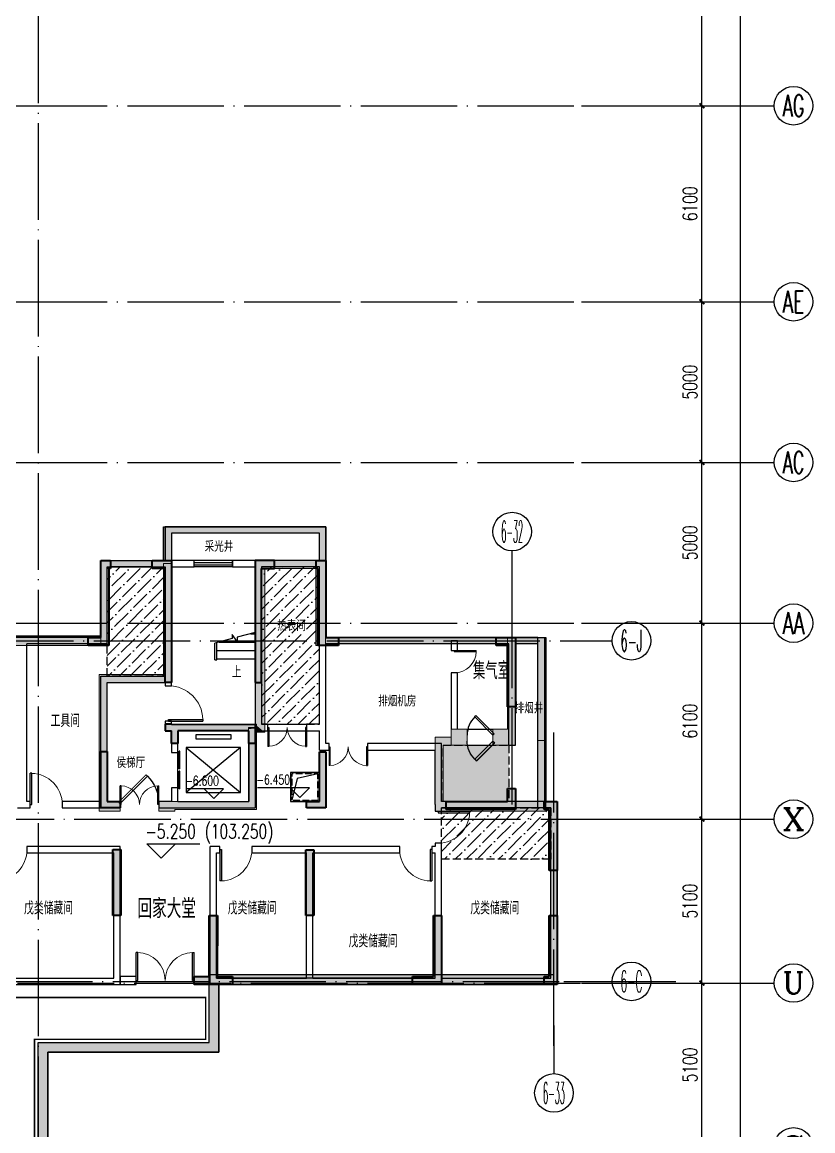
# Model space of a CAD drawing. Extents: x 290727 to 13733020, y 1731457 to 3643100.
# Drawn here: x 719812 to 744419, y 1807524 to 1842024 of the extents above; entities that cross this region are included whole.
import ezdxf
from ezdxf.enums import TextEntityAlignment as Align

# ---------------------------------------------------------------- set-up
doc = ezdxf.new("R2010")
doc.units = 0
doc.header["$LTSCALE"] = 10
doc.linetypes.add('DASH', pattern=[0.35, 0.25, -0.1])
doc.linetypes.add('DOTE', pattern=[2.42, 2, -0.2, 0.02, -0.2])
doc.layers.get('0').update_dxf_attribs({"linetype": 'CONTINUOUS'})
for name, color, linetype in [('AXIS', 3, 'CONTINUOUS'), ('AXIS_TEXT', 7, 'CONTINUOUS'), ('DIM_ELEV', 3, 'CONTINUOUS'), ('DIM_IDEN', 3, 'CONTINUOUS'), ('DIM_SYMB', 3, 'CONTINUOUS'), ('DOTE', 8, 'DOTE'), ('EVTR', 2, 'CONTINUOUS'), ('HS-A-门窗洞', 4, 'CONTINUOUS'), ('PUB_HATCH', 8, 'CONTINUOUS'), ('PUB_TEXT', 7, 'CONTINUOUS'), ('STAIR', 2, 'CONTINUOUS'), ('TEL_HATCH', 8, 'CONTINUOUS'), ('WALL', 255, 'CONTINUOUS'), ('WINDOW', 4, 'CONTINUOUS'), ('X-人防$0$PUB_HATCH', 8, 'CONTINUOUS'), ('人防4..30$0$人防4..30$0$SPACE_HATCH', 8, 'CONTINUOUS'), ('作业图', 4, 'CONTINUOUS'), ('文字', 4, 'CONTINUOUS'), ('防火分区示意线', 4, 'CONTINUOUS')]:
    doc.layers.add(name, color=color, linetype=linetype)
doc.layers.add('DIM_MODI', color=6, linetype='CONTINUOUS', plot=False)
for name, color, linetype, lineweight in [('S_ConcWall', 8, 'CONTINUOUS', 35), ('X-人防$0$人防', 210, 'CONTINUOUS', 20), ('人防4..30$0$人防4..30$0$人防', 210, 'CONTINUOUS', 20)]:
    doc.layers.add(name, color=color, linetype=linetype, lineweight=lineweight)
doc.layers.get('0').off()
doc.styles.add('_TCH_AXIS', font='COMPLEX', dxfattribs={"bigfont": 'GBCBIG'})
doc.styles.add('_TCH_DIM', font='SIMPLEX', dxfattribs={"bigfont": 'GBCBIG'})
doc.styles.add('_TCH_DIM_T3', font='SIMPLEX', dxfattribs={"width": 0.705882, "bigfont": 'GBCBIG'})
doc.styles.add('COMPLEX', font='COMPLEX')
doc.styles.add('HNSJY', font='HNSJY-07', dxfattribs={"width": 0.8, "bigfont": 'HNSJY-HZ'})
doc.dimstyles.new('_TCH_ARCH&&150', dxfattribs={"dimtxt": 446.25, "dimasz": 150, "dimexe": 375, "dimexo": 450, "dimgap": 150, "dimtad": 1, "dimdec": 0, "dimzin": 0, "dimdsep": 46, "dimtxsty": '_TCH_DIM_T3', "dimblk": 'ARCHTICK', "dimcen": 0.09, "dimclrt": 7, "dimazin": 2, "dimtfac": 1, "dimtdec": 0, "dimtix": 1, "dimtmove": 2, "dimatfit": 3, "dimfxl": 1, "dimtolj": 1, "dimtzin": 0, "dimarcsym": 0})
pattern_1 = [(45, (0, 0), (126.284852, 463.044456), [595.3125, -119.0625, 0, -119.0625])]

# ---------------------------------------------------------------- blocks, each defined once
blk = doc.blocks.new('_AXISO')
blk.add_circle((0, 0), 0.5)
at = {"layer": 'AXIS_TEXT', "style": 'COMPLEX', "width": 1.041667}
blk.add_attdef('A', text='', height=0.56, dxfattribs=at).set_placement((-0.25, -0.28), (0.25, -0.28), align=Align.FIT)
blk = doc.blocks.new('_ArchTick')
at = {"color": 0, "linetype": 'ByBlock', "const_width": 0.4}
blk.add_lwpolyline([(-0.5, -0.5), (0.5, 0.5)], dxfattribs=at)
blk = doc.blocks.new('*D81')
at = {"layer": 'AXIS', "color": 0, "linetype": 'Continuous', "lineweight": -2, "transparency": 16777216}
for p, q in [((252741, 112042), (257616, 112042)), ((257241, 15242), (257241, 112042)), ((252741, 15242), (257616, 15242))]:
    blk.add_line(p, q, dxfattribs=at)
at = {"layer": 'AXIS', "color": 0, "linetype": 'Continuous', "lineweight": -2, "transparency": 16777216, "xscale": 150, "yscale": 150, "zscale": 150}
for p, rotation in [((257241, 112042), 90), ((257241, 15242), 270)]:
    blk.add_blockref('_ArchTick', p, dxfattribs=dict(at, rotation=rotation))
at = {"layer": 'AXIS', "color": 7, "linetype": 'Continuous', "transparency": 16777216, "insert": (256868, 63642), "char_height": 446.2, "attachment_point": 5, "rotation": 90, "style": '_TCH_DIM_T3'}
blk.add_mtext('\\A1;96800', dxfattribs=at)
blk = doc.blocks.new('*D91')
at = {"layer": 'AXIS', "color": 0, "linetype": 'Continuous', "lineweight": -2, "transparency": 16777216}
for p, q in [((252741, 71442), (256416, 71442)), ((256041, 66342), (256041, 71442)), ((252741, 66342), (256416, 66342))]:
    blk.add_line(p, q, dxfattribs=at)
at = {"layer": 'AXIS', "color": 0, "linetype": 'Continuous', "lineweight": -2, "transparency": 16777216, "xscale": 150, "yscale": 150, "zscale": 150}
for p, rotation in [((256041, 71442), 90), ((256041, 66342), 270)]:
    blk.add_blockref('_ArchTick', p, dxfattribs=dict(at, rotation=rotation))
at = {"layer": 'AXIS', "color": 7, "linetype": 'Continuous', "transparency": 16777216, "insert": (255668, 68892), "char_height": 446.2, "attachment_point": 5, "rotation": 90, "style": '_TCH_DIM_T3'}
blk.add_mtext('\\A1;5100', dxfattribs=at)
blk = doc.blocks.new('*D92')
at = {"layer": 'AXIS', "color": 0, "linetype": 'Continuous', "lineweight": -2, "transparency": 16777216}
for p, q in [((252741, 76542), (256416, 76542)), ((256041, 71442), (256041, 76542)), ((252741, 71442), (256416, 71442))]:
    blk.add_line(p, q, dxfattribs=at)
at = {"layer": 'AXIS', "color": 0, "linetype": 'Continuous', "lineweight": -2, "transparency": 16777216, "xscale": 150, "yscale": 150, "zscale": 150}
for p, rotation in [((256041, 76542), 90), ((256041, 71442), 270)]:
    blk.add_blockref('_ArchTick', p, dxfattribs=dict(at, rotation=rotation))
at = {"layer": 'AXIS', "color": 7, "linetype": 'Continuous', "transparency": 16777216, "insert": (255668, 73992), "char_height": 446.2, "attachment_point": 5, "rotation": 90, "style": '_TCH_DIM_T3'}
blk.add_mtext('\\A1;5100', dxfattribs=at)
blk = doc.blocks.new('*D93')
at = {"layer": 'AXIS', "color": 0, "linetype": 'Continuous', "lineweight": -2, "transparency": 16777216}
for p, q in [((252741, 82642), (256416, 82642)), ((256041, 76542), (256041, 82642)), ((252741, 76542), (256416, 76542))]:
    blk.add_line(p, q, dxfattribs=at)
at = {"layer": 'AXIS', "color": 0, "linetype": 'Continuous', "lineweight": -2, "transparency": 16777216, "xscale": 150, "yscale": 150, "zscale": 150}
for p, rotation in [((256041, 82642), 90), ((256041, 76542), 270)]:
    blk.add_blockref('_ArchTick', p, dxfattribs=dict(at, rotation=rotation))
at = {"layer": 'AXIS', "color": 7, "linetype": 'Continuous', "transparency": 16777216, "insert": (255668, 79592), "char_height": 446.2, "attachment_point": 5, "rotation": 90, "style": '_TCH_DIM_T3'}
blk.add_mtext('\\A1;6100', dxfattribs=at)
blk = doc.blocks.new('*D94')
at = {"layer": 'AXIS', "color": 0, "linetype": 'Continuous', "lineweight": -2, "transparency": 16777216}
for p, q in [((252741, 87642), (256416, 87642)), ((256041, 82642), (256041, 87642)), ((252741, 82642), (256416, 82642))]:
    blk.add_line(p, q, dxfattribs=at)
at = {"layer": 'AXIS', "color": 0, "linetype": 'Continuous', "lineweight": -2, "transparency": 16777216, "xscale": 150, "yscale": 150, "zscale": 150}
for p, rotation in [((256041, 87642), 90), ((256041, 82642), 270)]:
    blk.add_blockref('_ArchTick', p, dxfattribs=dict(at, rotation=rotation))
at = {"layer": 'AXIS', "color": 7, "linetype": 'Continuous', "transparency": 16777216, "insert": (255668, 85142), "char_height": 446.2, "attachment_point": 5, "rotation": 90, "style": '_TCH_DIM_T3'}
blk.add_mtext('\\A1;5000', dxfattribs=at)
blk = doc.blocks.new('*D95')
at = {"layer": 'AXIS', "color": 0, "linetype": 'Continuous', "lineweight": -2, "transparency": 16777216}
for p, q in [((252741, 92642), (256416, 92642)), ((256041, 87642), (256041, 92642)), ((252741, 87642), (256416, 87642))]:
    blk.add_line(p, q, dxfattribs=at)
at = {"layer": 'AXIS', "color": 0, "linetype": 'Continuous', "lineweight": -2, "transparency": 16777216, "xscale": 150, "yscale": 150, "zscale": 150}
for p, rotation in [((256041, 92642), 90), ((256041, 87642), 270)]:
    blk.add_blockref('_ArchTick', p, dxfattribs=dict(at, rotation=rotation))
at = {"layer": 'AXIS', "color": 7, "linetype": 'Continuous', "transparency": 16777216, "insert": (255668, 90142), "char_height": 446.2, "attachment_point": 5, "rotation": 90, "style": '_TCH_DIM_T3'}
blk.add_mtext('\\A1;5000', dxfattribs=at)
blk = doc.blocks.new('*D96')
at = {"layer": 'AXIS', "color": 0, "linetype": 'Continuous', "lineweight": -2, "transparency": 16777216}
for p, q in [((252741, 98742), (256416, 98742)), ((256041, 92642), (256041, 98742)), ((252741, 92642), (256416, 92642))]:
    blk.add_line(p, q, dxfattribs=at)
at = {"layer": 'AXIS', "color": 0, "linetype": 'Continuous', "lineweight": -2, "transparency": 16777216, "xscale": 150, "yscale": 150, "zscale": 150}
for p, rotation in [((256041, 98742), 90), ((256041, 92642), 270)]:
    blk.add_blockref('_ArchTick', p, dxfattribs=dict(at, rotation=rotation))
at = {"layer": 'AXIS', "color": 7, "linetype": 'Continuous', "transparency": 16777216, "insert": (255668, 95692), "char_height": 446.2, "attachment_point": 5, "rotation": 90, "style": '_TCH_DIM_T3'}
blk.add_mtext('\\A1;6100', dxfattribs=at)
blk = doc.blocks.new('*D97')
at = {"layer": 'AXIS', "color": 0, "linetype": 'Continuous', "lineweight": -2, "transparency": 16777216}
for p, q in [((252741, 105942), (256416, 105942)), ((256041, 98742), (256041, 105942)), ((252741, 98742), (256416, 98742))]:
    blk.add_line(p, q, dxfattribs=at)
at = {"layer": 'AXIS', "color": 0, "linetype": 'Continuous', "lineweight": -2, "transparency": 16777216, "xscale": 150, "yscale": 150, "zscale": 150}
for p, rotation in [((256041, 105942), 90), ((256041, 98742), 270)]:
    blk.add_blockref('_ArchTick', p, dxfattribs=dict(at, rotation=rotation))
at = {"layer": 'AXIS', "color": 7, "linetype": 'Continuous', "transparency": 16777216, "insert": (255668, 102342), "char_height": 446.2, "attachment_point": 5, "rotation": 90, "style": '_TCH_DIM_T3'}
blk.add_mtext('\\A1;7200', dxfattribs=at)
blk = doc.blocks.new('A$C682E2834')
h = blk.add_hatch(color=0)
h.dxf.hatch_style = 1
h.paths.add_polyline_path([(30400, 7900), (30600, 7900), (30600, 7500), (30800, 7500), (30800, 7900), (33000, 7899), (33000, 7500), (33200, 7500), (33200, 7900), (33200, 7900), (33200, 8099), (30600, 8100), (30400, 8100)])
edge = h.paths.add_edge_path(flags=16)
edge.add_line((11800, 7900), (11800, 7500))
h.paths.add_polyline_path([(9600, 7900), (11800, 7900)], flags=17)
h.paths.add_polyline_path([(21425, 250), (21600, 250), (21600, 0), (21175, 0), (21000, 0), (21000, 250), (21175, 250), (21175, 2150), (21425, 2150)])
h.paths.add_polyline_path([(42350, 2149), (42600, 2149), (42600, 0), (42200, 0), (42200, 250), (42350, 250)])
h.paths.add_polyline_path([(42600, 3549), (42350, 3549), (42350, 5450), (42200, 5450), (42200, 5700), (42600, 5700)])
h.paths.add_polyline_path([(40700, 10549), (40700, 10799), (41300, 10799), (41300, 8649), (41050, 8649), (41050, 10549)])
h.paths.add_polyline_path([(39150, 5450), (39150, 5700), (41050, 5700), (41050, 6099), (41300, 6099), (41300, 5450)])
h.paths.add_polyline_path([(35100, 12949), (35100, 13199), (35400, 13199), (35400, 10799), (35800, 10799), (35800, 10549), (35150, 10549), (35150, 12949)])
h.paths.add_polyline_path([(28700, 13200), (28700, 12950), (28650, 12950), (28650, 10550), (28000, 10550), (28000, 10800), (28400, 10800), (28400, 13200)])
h.paths.add_polyline_path([(22750, 8650), (22500, 8650), (22500, 10800), (23100, 10800), (23100, 10550), (22750, 10550)])
h.paths.add_polyline_path([(24650, 5700), (24650, 5450), (22500, 5450), (22500, 6050), (22750, 6050), (22750, 5700)])
h.paths.add_polyline_path([(25700, 250), (25700, 0), (24800, 0), (24800, 2150), (25050, 2150), (25050, 250)])
h.paths.add_polyline_path([(32024, 0), (31300, 0), (31300, 250), (31774, 250), (31775, 2150), (32025, 2150), (32024, 250), (32500, 250), (32500, 0)])
h.paths.add_polyline_path([(29000, 5700), (29000, 5500), (28400, 5500), (28400, 7250), (28600, 7250), (28600, 5700)])
h.paths.add_polyline_path([(34800, 5500), (34800, 5700), (35200, 5700), (35200, 7249), (35400, 7249), (35400, 5500)])
h.paths.add_polyline_path([(30000, 12950), (30000, 13200), (30600, 13200), (30600, 9400), (30400, 9400), (30400, 12950)])
h.paths.add_polyline_path([(33200, 9399), (33400, 9399), (33400, 12949), (33800, 12949), (33800, 13199), (33200, 13199)])
h.paths.add_polyline_path([(38100, 0), (38100, 250), (38750, 250), (38750, 2149), (39000, 2149), (39000, 0)])
h.paths.add_polyline_path([(35025, 2149), (34775, 2149), (34775, 4199), (35025, 4199)])
h.paths.add_polyline_path([(29025, 2150), (28775, 2150), (28775, 4200), (29025, 4200)])
h.paths.add_polyline_path([(1900, 10800), (1900, 10550), (1550, 10550), (1550, 8650), (1300, 8650), (1300, 10800)])
h.paths.add_polyline_path([(3450, 5700), (3450, 5450), (1300, 5450), (1300, 6100), (1550, 6100), (1550, 5700)])
h.paths.add_polyline_path([(20100, 8650), (19850, 8650), (19850, 10550), (19500, 10550), (19500, 10800), (20100, 10800)])
h.paths.add_polyline_path([(13900, 12950), (13900, 13200), (14200, 13200), (14200, 10800), (14600, 10800), (14600, 10550), (13950, 10550), (13950, 12950)])
h.paths.add_polyline_path([(7500, 13200), (7500, 12950), (7450, 12950), (7450, 10550), (6800, 10550), (6800, 10800), (7200, 10800), (7200, 13200)])
h.paths.add_polyline_path([(17950, 5450), (17950, 5700), (19850, 5700), (19850, 6050), (20100, 6050), (20100, 5450)])
h.paths.add_polyline_path([(16900, 0), (16900, 250), (17550, 250), (17550, 2150), (17800, 2150), (17800, 0)])
h.paths.add_polyline_path([(10575, 0), (10100, 0), (10100, 250), (10575, 250), (10575, 2150), (10825, 2150), (10825, 250), (11300, 250), (11300, 0)])
h.paths.add_polyline_path([(400, 5700), (400, 5450), (250, 5450), (250, 3550), (0, 3550), (0, 5700)])
h.paths.add_polyline_path([(400, 250), (400, 0), (0, 0), (0, 2150), (250, 2150), (250, 250)])
h.paths.add_polyline_path([(13600, 5500), (13600, 5700), (14000, 5700), (14000, 7250), (14200, 7250), (14200, 5500)])
h.paths.add_polyline_path([(7800, 5700), (7800, 5500), (7200, 5500), (7200, 7250), (7400, 7250), (7400, 5700)])
h.paths.add_polyline_path([(12600, 13200), (12600, 12950), (12200, 12950), (12200, 9400), (12000, 9400), (12000, 13200)])
h.paths.add_polyline_path([(9200, 9400), (9200, 12950), (8800, 12950), (8800, 13200), (9400, 13200), (9400, 9400)])
h.paths.add_polyline_path([(4500, 250), (4500, 0), (3600, 0), (3600, 2150), (3850, 2150), (3850, 250)])
h.paths.add_polyline_path([(7825, 2150), (7575, 2150), (7575, 4200), (7825, 4200)])
h.paths.add_polyline_path([(13825, 2150), (13575, 2150), (13575, 4200), (13825, 4200)])
edge = h.paths.add_edge_path()
edge.add_line((12000, 8100), (12200, 8100))
edge.add_line((12200, 8100), (12200, 7900))
edge.add_line((12200, 7900), (12000, 7900))
edge.add_line((9400, 8100), (9200, 8100))
edge.add_line((9200, 8100), (9200, 7900))
edge.add_line((9200, 7900), (9400, 7900))
edge.add_line((9400, 7900), (9400, 7500))
edge.add_line((9400, 7500), (9600, 7500))
edge.add_line((9600, 7500), (9600, 7900))
edge.add_line((12000, 8100), (9400, 8100))
edge.add_line((11800, 7500), (12000, 7500))
edge.add_line((12000, 7500), (12000, 7900))
at = {"layer": 'S_ConcWall', "color": 0, "lineweight": 35, "ltscale": 1}
for p, q in [((28400, 10800), (28400, 13200)), ((28400, 13200), (28700, 13200)), ((28700, 13200), (28700, 12950)), ((30000, 13200), (30600, 13200)), ((30000, 12950), (30000, 13200)), ((30600, 13200), (30600, 9400)), ((33800, 13199), (33200, 13199)), ((33200, 13199), (33200, 9399)), ((33800, 12949), (33800, 13199)), ((35100, 13199), (35400, 13199)), ((35100, 12949), (35100, 13199)), ((35400, 13199), (35400, 10799)), ((28700, 12950), (28650, 12950)), ((28650, 12950), (28650, 10550)), ((30400, 12950), (30000, 12950)), ((30400, 9400), (30400, 12950)), ((33400, 9399), (33400, 12949)), ((33400, 12949), (33800, 12949)), ((35150, 12949), (35100, 12949)), ((35150, 10549), (35150, 12949)), ((28000, 10550), (28000, 10800)), ((28000, 10800), (28400, 10800)), ((35400, 10799), (35800, 10799)), ((35800, 10799), (35800, 10549)), ((40700, 10799), (41300, 10799)), ((40700, 10549), (40700, 10799)), ((41300, 10799), (41300, 8649)), ((28650, 10550), (28000, 10550)), ((35800, 10549), (35150, 10549)), ((41050, 10549), (40700, 10549)), ((41050, 8649), (41050, 10549)), ((30600, 9400), (30400, 9400)), ((33200, 9399), (33400, 9399)), ((41300, 8649), (41050, 8649)), ((30600, 8100), (33200, 8099)), ((33200, 8099), (33200, 7900)), ((30600, 7500), (30600, 7900)), ((33000, 7899), (30800, 7900)), ((30800, 7900), (30800, 7500)), ((33000, 7500), (33000, 7899)), ((33200, 7900), (33200, 7500)), ((28400, 5500), (28400, 7250)), ((28400, 7250), (28600, 7250)), ((28600, 7250), (28600, 5700)), ((30800, 7500), (30600, 7500)), ((33200, 7500), (33000, 7500)), ((35200, 5700), (35200, 7249)), ((35200, 7249), (35400, 7249)), ((35400, 7249), (35400, 5500)), ((41050, 5700), (41050, 6099)), ((41050, 6099), (41300, 6099)), ((41300, 6099), (41300, 5450)), ((28600, 5700), (29000, 5700)), ((29000, 5700), (29000, 5500)), ((34800, 5700), (35200, 5700)), ((34800, 5500), (34800, 5700)), ((39150, 5700), (41050, 5700)), ((39150, 5450), (39150, 5700)), ((42200, 5450), (42200, 5700)), ((42200, 5700), (42600, 5700)), ((42600, 5700), (42600, 3549)), ((29000, 5500), (28400, 5500)), ((35400, 5500), (34800, 5500)), ((41300, 5450), (39150, 5450)), ((42350, 5450), (42200, 5450)), ((42350, 3549), (42350, 5450)), ((28775, 2150), (28775, 4200)), ((28775, 4200), (29025, 4200)), ((29025, 4200), (29025, 2150)), ((34775, 2149), (34775, 4199)), ((34775, 4199), (35025, 4199)), ((35025, 4199), (35025, 2149)), ((42600, 3549), (42350, 3549)), ((29025, 2150), (28775, 2150)), ((31774, 250), (31775, 2150)), ((31775, 2150), (32025, 2150)), ((32025, 2150), (32024, 250)), ((35025, 2149), (34775, 2149)), ((38750, 250), (38750, 2149)), ((38750, 2149), (39000, 2149)), ((39000, 2149), (39000, 0)), ((42350, 250), (42350, 2149)), ((42350, 2149), (42600, 2149)), ((42600, 2149), (42600, 0)), ((31300, 0), (31300, 250)), ((31300, 250), (31774, 250)), ((32024, 0), (31300, 0)), ((32024, 250), (32500, 250)), ((32500, 0), (32024, 0)), ((32500, 250), (32500, 0)), ((38100, 250), (38750, 250)), ((38100, 0), (38100, 250)), ((39000, 0), (38100, 0)), ((42200, 0), (42200, 250)), ((42200, 250), (42350, 250)), ((42600, 0), (42200, 0))]:
    blk.add_line(p, q, dxfattribs=at)
at = {"layer": 'S_ConcWall', "color": 0}
for p, q in [((30600, 8100), (30400, 8100)), ((30400, 8100), (30400, 7900)), ((30400, 7900), (30600, 7900))]:
    blk.add_line(p, q, dxfattribs=at)
blk = doc.blocks.new('A$C14B0585C')
h = blk.add_hatch(color=256)
h.dxf.hatch_style = 1
h.paths.add_polyline_path([(3799, 0), (9399, 0), (9399, 200), (3799, 200)])
h.paths.add_polyline_path([(10300, 200), (13499, 200), (13499, 0), (10300, 0)])
h.paths.add_polyline_path([(13700, 3550), (13899, 3549), (13899, 2149), (13700, 2150)])
h.paths.add_polyline_path([(7100, 10799), (12000, 10799), (12000, 10600), (7100, 10600)])
h.paths.add_polyline_path([(1700, 13200), (1700, 14250), (6700, 14250), (6699, 13199), (6500, 13200), (6500, 14050), (1900, 14050), (1900, 13200)])
h.paths.add_polyline_path([(0, 13200), (1300, 13200), (1300, 13000), (0, 13000)])
h.paths.add_polyline_path([(12600, 10799), (13500, 10800), (13500, 5500), (13300, 5500), (13300, 10600), (12600, 10600)])
h = blk.add_hatch(color=256)
h.dxf.hatch_style = 1
h.paths.add_polyline_path([(12600, 10799), (13500, 10800), (13500, 5500), (13300, 5500), (13300, 10600), (12600, 10600)])
blk.add_lwpolyline([(1700, 13200), (1700, 14250), (6700, 14250), (6699, 13199), (6500, 13200), (6500, 14050), (1900, 14050), (1900, 13200), (1700, 13200)])
for points in [[(0, 13200), (1300, 13200), (1300, 13000), (0, 13000)], [(7100, 10799), (12000, 10799), (12000, 10600), (7100, 10600)], [(12600, 10799), (13500, 10800), (13500, 5500), (13300, 5500), (13300, 10600), (12600, 10600)], [(13700, 3550), (13899, 3549), (13899, 2149), (13700, 2150)], [(3799, 0), (9399, 0), (9399, 200), (3799, 200)], [(10300, 200), (13499, 200), (13499, 0), (10300, 0)]]:
    blk.add_lwpolyline(points, close=True)
blk = doc.blocks.new('A$C71BC4E5A')
at = {"layer": 'DIM_SYMB'}
blk.add_lwpolyline([(-525, 2010, 0, 0, 0), (-525, 2360, 80, 0, 0), (-525, 2660, 0, 0, 0)], format="xyseb", dxfattribs=at)
at = {"layer": 'STAIR'}
for p, q in [((-612, 2767), (-1150, 2625)), ((-611, 2894), (-612, 2767)), ((-458, 2673), (-611, 2894)), ((-457, 2808), (-458, 2673)), ((100, 2955), (-457, 2808)), ((-33, 2920), (100, 2920)), ((100, 2140), (100, 2955)), ((-1150, 2140), (-1150, 2625)), ((-1150, 2110), (-1150, 2625)), ((-1090, 2110), (-1090, 2641)), ((-1017, 2660), (100, 2660)), ((-1150, 2110), (-1090, 2110)), ((-1090, 2400), (100, 2400)), ((-1090, 2140), (100, 2140))]:
    blk.add_line(p, q, dxfattribs=at)
at = {"layer": 'PUB_TEXT', "style": '_TCH_DIM'}
blk.add_text('上', height=357, dxfattribs=at).set_placement((-629, 1555))
blk = doc.blocks.new('$DorLib2D$00000127')
at = {"color": 0, "linetype": 'Continuous'}
for p, q in [((-0.033, 0.795, -93.75), (-0.533, 0.795, -93.75)), ((-0.533, 0.795, -93.75), (-0.533, 0.69, -93.75)), ((-0.033, 0.69, -93.75), (-0.533, 0.69, -93.75)), ((-0.033, 0.795, -93.75), (-0.033, 0.69, -93.75)), ((0.033, 0.795, -93.75), (0.033, 0.69, -93.75)), ((0.533, 0.795, -93.75), (0.033, 0.795, -93.75)), ((0.533, 0.69, -93.75), (0.033, 0.69, -93.75)), ((0.533, 0.795, -93.75), (0.533, 0.69, -93.75)), ((0.5, 0.5, -93.75), (-0.5, 0.5, -93.75))]:
    blk.add_line(p, q, dxfattribs=at)
blk = doc.blocks.new('$TCHSYS$WIN2D')
for p, q in [((-0.5, 0.5), (0.5, 0.5)), ((-0.5, 0.5), (-0.5, -0.5)), ((0.5, 0.5), (0.5, -0.5)), ((0.5, 0.167), (-0.5, 0.167)), ((0.5, -0.167), (-0.5, -0.167)), ((-0.5, -0.5), (0.5, -0.5))]:
    blk.add_line(p, q)
blk = doc.blocks.new('$DorLib2D$00000002')
for p, q in [((-0.5, 0), (-0.5, 0.4875)), ((-0.475, 0.4875), (-0.5, 0.4875)), ((-0.475, 0), (-0.475, 0.4875)), ((0.475, 0), (0.475, 0.4875)), ((0.475, 0.4875), (0.5, 0.4875)), ((0.5, 0), (0.5, 0.4875)), ((-0.5, 0), (-0.475, 0)), ((0.5, 0), (0.475, 0))]:
    blk.add_line(p, q)
at = {"lineweight": 13}
for centre, start, end in [((-0.4875, 0), 0, 88.53072), ((0.4875, 0), 91.46928, 180)]:
    blk.add_arc(centre, 0.4875, start, end, dxfattribs=at)
blk = doc.blocks.new('$DorLib2D$00000001')
for p, q in [((0.45, 0.975), (0.5, 0.975)), ((0.45, 0), (0.45, 0.975)), ((0.5, 0), (0.5, 0.975)), ((0.5, 0), (0.45, 0))]:
    blk.add_line(p, q)
at = {"lineweight": 13}
blk.add_arc((0.475, 0), 0.975, 91.4693, 180, dxfattribs=at)
blk = doc.blocks.new('$DorLib2D$00000086')
for p, q in [((-0.207, 0.857), (-0.136, 0.928)), ((0.5, 0.15), (-0.207, 0.857)), ((0.5, 0.15), (0.571, 0.221))]:
    blk.add_line(p, q)
at = {"const_width": 0.05}
blk.add_lwpolyline([(0.571, 0.221), (-0.136, 0.928)], dxfattribs=at)
blk.add_arc((0.5, 0.15), 1, 135, 180)
blk = doc.blocks.new('$DorLib2D$00000080')
for p, q in [((-0.207, 0.79), (-0.16, 0.838)), ((0.5, 0.083), (-0.207, 0.79)), ((0.547, 0.13), (-0.16, 0.838)), ((0.5, 0.083), (0.547, 0.13))]:
    blk.add_line(p, q)
blk.add_arc((0.5, 0.083), 1, 135, 180)
blk = doc.blocks.new('X-人防$0$$DorLib2D$00000083')
for p, q in [((-0.207, 0.782), (-0.172, 0.817)), ((0.5, 0.075), (-0.207, 0.782)), ((0.5, 0.075), (0.535, 0.11))]:
    blk.add_line(p, q)
at = {"const_width": 0.025}
blk.add_lwpolyline([(0.535, 0.11), (-0.172, 0.817)], dxfattribs=at)
blk.add_arc((0.5, 0.075), 1, 135, 180)
blk = doc.blocks.new('A$C55C93FC2')
at = {"layer": 'AXIS', "linetype": 'Continuous'}
for p, q in [((252290.8, 98742.4), (258290.8, 98742.4)), ((252290.8, 92642.4), (258290.8, 92642.4)), ((252290.8, 87642.4), (258290.8, 87642.4)), ((252290.8, 82642.4), (258290.8, 82642.4)), ((252290.8, 76542.4), (258290.8, 76542.4)), ((252290.8, 71442.4), (258290.8, 71442.4))]:
    blk.add_line(p, q, dxfattribs=at)
at = {"layer": 'DOTE', "linetype": 'DOTE', "ltscale": 150}
for p, q in [((235384.4, 127235.5), (235384.4, 12200)), ((107484.1, 98742.4), (252290.8, 98742.4)), ((107484.1, 92642.4), (252290.8, 92642.4)), ((107484.1, 87642.4), (252290.8, 87642.4)), ((107484.1, 82642.4), (252290.8, 82642.4)), ((102196, 76542.4), (252290.8, 76542.4)), ((154884.1, 71442.4), (252290.8, 71442.4))]:
    blk.add_line(p, q, dxfattribs=at)
at = {"layer": 'AXIS', "linetype": 'Continuous'}
ref = blk.add_blockref('_AXISO', (258890.8, 98742.4), dxfattribs=dict(at, xscale=1200, yscale=1200, zscale=1200))
ref.add_attrib('A', 'AG', dxfattribs={"layer": 'AXIS_TEXT', "linetype": 'Continuous', "height": 678.82, "style": '_TCH_AXIS', "width": 0.538462}).set_placement((258551.4, 98402.9), (259230.2, 98402.9), align=Align.FIT)
ref = blk.add_blockref('_AXISO', (258890.8, 92642.4), dxfattribs=dict(at, xscale=1200, yscale=1200, zscale=1200))
ref.add_attrib('A', 'AE', dxfattribs={"layer": 'AXIS_TEXT', "linetype": 'Continuous', "height": 678.82, "style": '_TCH_AXIS', "width": 0.567568}).set_placement((258551.4, 92302.9), (259230.2, 92302.9), align=Align.FIT)
ref = blk.add_blockref('_AXISO', (258890.8, 87642.4), dxfattribs=dict(at, xscale=1200, yscale=1200, zscale=1200))
ref.add_attrib('A', 'AC', dxfattribs={"layer": 'AXIS_TEXT', "linetype": 'Continuous', "height": 678.82, "style": '_TCH_AXIS', "width": 0.583333}).set_placement((258551.4, 87302.9), (259230.2, 87302.9), align=Align.FIT)
ref = blk.add_blockref('_AXISO', (258890.8, 82642.4), dxfattribs=dict(at, xscale=1200, yscale=1200, zscale=1200))
ref.add_attrib('A', 'AA', dxfattribs={"layer": 'AXIS_TEXT', "linetype": 'Continuous', "height": 678.82, "style": '_TCH_AXIS', "width": 0.538462}).set_placement((258551.4, 82302.9), (259230.2, 82302.9), align=Align.FIT)
ref = blk.add_blockref('_AXISO', (258890.8, 76542.4), dxfattribs=dict(at, xscale=1200, yscale=1200, zscale=1200))
ref.add_attrib('A', 'X', dxfattribs={"layer": 'AXIS_TEXT', "linetype": 'Continuous', "height": 678.8, "style": '_TCH_AXIS', "width": 1.166667}).set_placement((258551.4, 76202.9), (259230.2, 76202.9), align=Align.FIT)
ref = blk.add_blockref('_AXISO', (258890.8, 71442.4), dxfattribs=dict(at, xscale=1200, yscale=1200, zscale=1200))
ref.add_attrib('A', 'U', dxfattribs={"layer": 'AXIS_TEXT', "linetype": 'Continuous', "height": 678.8, "style": '_TCH_AXIS', "width": 1.05}).set_placement((258551.4, 71102.9), (259230.2, 71102.9), align=Align.FIT)
ref = blk.add_blockref('_AXISO', (258890.8, 66342.4), dxfattribs=dict(at, xscale=1200, yscale=1200, zscale=1200))
ref.add_attrib('A', 'S', dxfattribs={"layer": 'AXIS_TEXT', "linetype": 'Continuous', "height": 678.8, "style": '_TCH_AXIS', "width": 1.5}).set_placement((258551.4, 66002.9), (259230.2, 66002.9), align=Align.FIT)
for p1, p2, distance, picture, middle in [((252290.8, 15242.4), (252290.8, 112042.4), -4950, '*D81', (256867.7, 63642.4)), ((252290.8, 98742.4), (252290.8, 105942.4), -3750, '*D97', (255667.7, 102342.4)), ((252290.8, 92642.4), (252290.8, 98742.4), -3750, '*D96', (255667.7, 95692.4)), ((252290.8, 87642.4), (252290.8, 92642.4), -3750, '*D95', (255667.7, 90142.4)), ((252290.8, 82642.4), (252290.8, 87642.4), -3750, '*D94', (255667.7, 85142.4)), ((252290.8, 76542.4), (252290.8, 82642.4), -3750, '*D93', (255667.7, 79592.4)), ((252290.8, 71442.4), (252290.8, 76542.4), -3750, '*D92', (255667.7, 73992.4)), ((252290.8, 66342.4), (252290.8, 71442.4), -3750, '*D91', (255667.7, 68892.4))]:
    dim = blk.add_aligned_dim(p1=p1, p2=p2, distance=distance, dimstyle='_TCH_ARCH&&150', dxfattribs=at)
    dim.commit()
    dim.dimension.update_dxf_attribs({"geometry": picture, "text_midpoint": middle})
blk = doc.blocks.new('车库建筑作业图')
at = {"layer": 'PUB_HATCH'}
h = blk.add_hatch(dxfattribs=at)
h.set_pattern_fill('ANSI36', color=256, scale=150, style=0)
h.set_pattern_definition(pattern_1)
h.paths.add_polyline_path([(722462, 2210830), (724262, 2210830), (724262, 2207430), (722462, 2207430)])
h.paths.add_polyline_path([(729062, 2210830), (727262, 2210830), (727262, 2205930), (729062, 2205930)])
blk.add_hatch(color=256, dxfattribs=at).paths.add_polyline_path([(735862, 2203530), (736112, 2203530), (736112, 2208630), (735862, 2208630)])
h = blk.add_hatch(dxfattribs=at)
h.set_pattern_fill('ANSI36', color=256, scale=150, style=0)
h.set_pattern_definition(pattern_1)
h.paths.add_polyline_path([(695362, 2205430), (698162, 2205430), (698162, 2203530), (695362, 2203530)])
h.paths.add_polyline_path([(732912, 2205279), (734962, 2205279), (734962, 2203530), (732912, 2203530)])
h.paths.add_polyline_path([(695853, 2202331), (698162, 2202331), (698162, 2203330), (694062, 2203330), (694062, 2201731), (695853, 2201731)])
h = blk.add_hatch(dxfattribs=at)
h.set_pattern_fill('ANSI36', color=256, scale=150, style=0)
h.set_pattern_definition(pattern_1)
h.paths.add_polyline_path([(736262, 2201730), (732862, 2201730), (732862, 2203330), (736262, 2203330)])
at = {"layer": 'PUB_HATCH', "linetype": 'Continuous'}
for points in [[(736362, 2198130), (725637, 2198130), (725937, 2197830), (736362, 2197830)], [(725637, 2196030), (725937, 2195730), (725937, 2197830), (725637, 2198130)], [(720313, 2193030), (720613, 2193030), (720613, 2195730), (720313, 2196030)]]:
    blk.add_hatch(color=256, dxfattribs=at).paths.add_polyline_path(points)
at = {"layer": 'TEL_HATCH', "linetype": 'Continuous'}
blk.add_hatch(color=256, dxfattribs=at).paths.add_polyline_path([(720313, 2196030), (720613, 2195730), (725937, 2195730), (725637, 2196030)])
at = {"layer": 'X-人防$0$PUB_HATCH'}
for points in [[(724212, 2210931), (724206, 2207480), (724456, 2207230), (724462, 2210930)], [(727362, 2210780), (727062, 2211030), (727062, 2205931), (727362, 2205681)], [(729256, 2211030), (728956, 2210780), (728956, 2208379), (729256, 2208379)], [(734913, 2208630), (734913, 2205780), (735163, 2205280), (735163, 2208630)], [(722462, 2207230), (722212, 2207480), (722212, 2203231), (722462, 2203531)], [(726856, 2205831), (726856, 2205781), (727056, 2205801), (727106, 2205931), (727106, 2205831)], [(727056, 2205801), (726856, 2205781), (726856, 2203531), (727106, 2203281), (727106, 2205681)]]:
    blk.add_hatch(color=256, dxfattribs=at).paths.add_polyline_path(points)
at = {"layer": 'X-人防$0$PUB_HATCH', "linetype": 'Continuous'}
for points in [[(733162, 2205280), (733662, 2205280), (733662, 2205780), (733162, 2205780)], [(734913, 2205780), (734462, 2205780), (734462, 2205280), (735163, 2205280)], [(722212, 2203231), (722862, 2203231), (722862, 2203531), (722462, 2203531)], [(724567, 2203531), (724062, 2203531), (724062, 2203231), (724567, 2203231)], [(727106, 2203281), (726856, 2203531), (724567, 2203531), (724567, 2203281)]]:
    blk.add_hatch(color=256, dxfattribs=at).paths.add_polyline_path(points)
at = {"layer": '人防4..30$0$人防4..30$0$SPACE_HATCH'}
for points in [[(728956, 2210780), (729256, 2211030), (727062, 2211030), (727362, 2210780)], [(722260, 2208681), (710712, 2208681), (710962, 2208381), (722260, 2208381)], [(724456, 2207230), (724206, 2207480), (722212, 2207480), (722462, 2207230)], [(727362, 2205681), (727062, 2205931), (727106, 2205931), (727056, 2205801), (727106, 2205681)], [(732912, 2205280), (732662, 2205530), (732662, 2203231), (732912, 2203531)], [(732662, 2205530), (732912, 2205280), (733162, 2205280), (733162, 2205530)], [(735862, 2205430), (735862, 2203531), (736112, 2203231), (736112, 2205430)], [(732912, 2203531), (732662, 2203231), (736112, 2203231), (735862, 2203531)]]:
    blk.add_hatch(color=256, dxfattribs=at).paths.add_polyline_path(points)
blk.add_lwpolyline([(728162, 2204430), (728162, 2203530), (729062, 2203530), (729062, 2204430)], close=True)
blk.add_lwpolyline([(729017, 2204385), (728374, 2204246), (728207, 2203575)])
at = {"layer": 'AXIS'}
for p, q in [((735062, 2209828), (735062, 2211328)), ((736675, 2208530), (738175, 2208530)), ((736675, 2197930), (738175, 2197930)), ((736362, 2196560), (736362, 2195060))]:
    blk.add_line(p, q, dxfattribs=at)
at = {"layer": 'DIM_ELEV'}
for p, q in [((726075, 2203920), (724920, 2203920)), ((725775, 2203620), (725475, 2203920)), ((725775, 2203620), (726075, 2203920)), ((728752, 2203954), (727134, 2203954)), ((728452, 2203654), (728152, 2203954)), ((728452, 2203654), (728752, 2203954)), ((724138, 2201766), (723688, 2202216)), ((723688, 2202216), (725345, 2202216)), ((724138, 2201766), (724588, 2202216))]:
    blk.add_line(p, q, dxfattribs=at)
at = {"layer": 'DIM_IDEN'}
blk.add_circle((728508, 2203530), 0, dxfattribs=at)
at = {"layer": 'DIM_MODI', "linetype": 'Continuous'}
for p, q in [((724212, 2211030), (724212, 2212080)), ((724212, 2212080), (729262, 2212080)), ((729262, 2212080), (729262, 2208629)), ((722262, 2211029), (724212, 2211030)), ((722262, 2208681), (722262, 2211029)), ((717277, 2208681), (722262, 2208681)), ((729262, 2208629), (736112, 2208629)), ((736112, 2208629), (736112, 2203530)), ((736112, 2203530), (736462, 2203530)), ((736462, 2203530), (736462, 2197830)), ((736462, 2197830), (725937, 2197830)), ((725937, 2197830), (725937, 2195730)), ((725937, 2195730), (720613, 2195730)), ((720613, 2195730), (720613, 2192081))]:
    blk.add_line(p, q, dxfattribs=at)
at = {"layer": 'DOTE', "ltscale": 150}
for p, q in [((735062, 2203430), (735062, 2210346)), ((692998, 2208530), (737691, 2208530)), ((736362, 2195925), (736362, 2205673)), ((689962, 2197930), (740362, 2197930))]:
    blk.add_line(p, q, dxfattribs=at)
at = {"layer": 'EVTR'}
for p, q in [((725212, 2205605), (725212, 2205480)), ((726312, 2205605), (725212, 2205605)), ((726312, 2205480), (726312, 2205605)), ((725212, 2205480), (726312, 2205480)), ((726612, 2205205), (724912, 2205205)), ((724912, 2205205), (724912, 2203805)), ((726612, 2205205), (724912, 2203805)), ((724912, 2205205), (726612, 2203805)), ((726612, 2203805), (726612, 2205205)), ((724912, 2203805), (726612, 2203805))]:
    blk.add_line(p, q, dxfattribs=at)
at = {"layer": 'HS-A-门窗洞'}
for p, q in [((733662, 2205780), (734462, 2205780)), ((733662, 2205280), (734462, 2205280))]:
    blk.add_line(p, q, dxfattribs=at)
at = {"layer": 'PUB_HATCH', "linetype": 'DASH', "ltscale": 100}
for points in [[(722462, 2210830), (724262, 2210830), (724262, 2207430), (722462, 2207430)], [(729062, 2210830), (727262, 2210830), (727262, 2205930), (729062, 2205930)], [(732912, 2205279), (734962, 2205279), (734962, 2203530), (732912, 2203530)], [(736262, 2201730), (732862, 2201730), (732862, 2203330), (736262, 2203330)]]:
    blk.add_lwpolyline(points, close=True, dxfattribs=at)
at = {"layer": 'WALL'}
for p, q in [((724262, 2212080), (724262, 2211030)), ((729262, 2212080), (724262, 2212080)), ((724462, 2211880), (724462, 2211030)), ((729062, 2211880), (724462, 2211880)), ((729062, 2211030), (729062, 2211880)), ((729262, 2210930), (729262, 2212080)), ((722262, 2211030), (724262, 2211030)), ((722262, 2208630), (722262, 2211030)), ((722462, 2210830), (724262, 2210830)), ((722462, 2208430), (722462, 2210830)), ((724262, 2210830), (724262, 2207430)), ((725162, 2211030), (724462, 2211030)), ((724462, 2210830), (724462, 2207330)), ((724462, 2210830), (725162, 2210830)), ((725162, 2210830), (725162, 2211030)), ((727162, 2211030), (726362, 2211030)), ((726362, 2211030), (726362, 2210830)), ((726362, 2210830), (727062, 2210830)), ((727062, 2210830), (727062, 2205930)), ((729062, 2211030), (727162, 2211030)), ((727262, 2210830), (727262, 2205930)), ((729062, 2210830), (727262, 2210830)), ((729062, 2208530), (729062, 2210830)), ((729262, 2208630), (729262, 2210930)), ((719862, 2208630), (716462, 2208630)), ((722262, 2208630), (719862, 2208630)), ((722462, 2208430), (719962, 2208430)), ((719962, 2203530), (719962, 2208430)), ((729062, 2205930), (729062, 2208530)), ((735062, 2208630), (729262, 2208630)), ((734962, 2208430), (729262, 2208430)), ((729262, 2205830), (729262, 2208430)), ((734962, 2205280), (734962, 2208430)), ((735862, 2208630), (735062, 2208630)), ((735162, 2205280), (735162, 2208430)), ((735862, 2208430), (735162, 2208430)), ((735862, 2203530), (735862, 2208630)), ((735862, 2208630), (736112, 2208630)), ((736112, 2203530), (736112, 2208630)), ((722262, 2207430), (724262, 2207430)), ((722262, 2203530), (722262, 2207430)), ((724462, 2207130), (724462, 2207330)), ((722462, 2207230), (724262, 2207230)), ((722462, 2203530), (722462, 2207230)), ((724262, 2207230), (724262, 2207130)), ((724262, 2207130), (724462, 2207130)), ((724462, 2206030), (724262, 2206030)), ((724262, 2206030), (724262, 2205730)), ((724462, 2205930), (724462, 2206030)), ((724262, 2205730), (724462, 2205730)), ((724462, 2205930), (724562, 2205930)), ((724462, 2205730), (724462, 2205055)), ((724562, 2205930), (726962, 2205930)), ((724662, 2205055), (724662, 2205730)), ((724662, 2205730), (726862, 2205730)), ((726862, 2205730), (726862, 2203530)), ((726962, 2205930), (727062, 2205930)), ((727062, 2205730), (727062, 2203330)), ((727062, 2205730), (727162, 2205730)), ((727162, 2205730), (727462, 2205730)), ((727462, 2205930), (727262, 2205930)), ((727462, 2205730), (727462, 2205930)), ((729062, 2205930), (728662, 2205930)), ((728662, 2205930), (728662, 2205730)), ((728662, 2205730), (729062, 2205730)), ((729062, 2205130), (729062, 2205730)), ((729262, 2205330), (729262, 2205830)), ((729362, 2205330), (729262, 2205330)), ((729362, 2205130), (729362, 2205330)), ((732862, 2205330), (730562, 2205330)), ((730562, 2205330), (730562, 2205130)), ((732862, 2203530), (732862, 2205330)), ((734962, 2205280), (735162, 2205280)), ((724462, 2205055), (724662, 2205055)), ((729062, 2205130), (729362, 2205130)), ((730562, 2205130), (732662, 2205130)), ((732662, 2203430), (732662, 2205130)), ((724662, 2203955), (724462, 2203955)), ((724462, 2203955), (724462, 2203530)), ((724662, 2203530), (724662, 2203955)), ((720062, 2203530), (719962, 2203530)), ((720062, 2203330), (720062, 2203530)), ((722262, 2203530), (721062, 2203530)), ((721062, 2203530), (721062, 2203330)), ((722862, 2203530), (722462, 2203530)), ((722862, 2203330), (722862, 2203530)), ((724462, 2203530), (724062, 2203530)), ((724062, 2203530), (724062, 2203330)), ((724662, 2203530), (726862, 2203530)), ((735962, 2203530), (732862, 2203530)), ((736462, 2203530), (735962, 2203530)), ((736462, 2197830), (736462, 2203530)), ((719662, 2203330), (719862, 2203330)), ((719862, 2203330), (720062, 2203330)), ((721062, 2203330), (722362, 2203330)), ((722362, 2203330), (722862, 2203330)), ((724062, 2203330), (724562, 2203330)), ((724562, 2203330), (727062, 2203330)), ((732662, 2203430), (732662, 2203230)), ((732662, 2203230), (732862, 2203230)), ((732862, 2203230), (732862, 2203330)), ((735962, 2203330), (732862, 2203330)), ((736262, 2203330), (735962, 2203330)), ((736262, 2198030), (736262, 2203330)), ((732862, 2202230), (732662, 2202230)), ((732662, 2202230), (732662, 2202130)), ((732862, 2202030), (732862, 2202230)), ((722862, 2202130), (719962, 2202130)), ((719962, 2202130), (719962, 2201930)), ((719962, 2201930), (722662, 2201930)), ((722662, 2198030), (722662, 2201930)), ((722862, 2197830), (722862, 2202130)), ((725662, 2197830), (725662, 2202130)), ((725962, 2202130), (725662, 2202130)), ((725862, 2198030), (725862, 2201930)), ((725862, 2201930), (725962, 2201930)), ((725962, 2201930), (725962, 2202130)), ((728762, 2202130), (726962, 2202130)), ((726962, 2202130), (726962, 2201930)), ((726962, 2201930), (728662, 2201930)), ((728662, 2198030), (728662, 2201930)), ((731562, 2202130), (728762, 2202130)), ((728862, 2198030), (728862, 2201930)), ((728862, 2201930), (731562, 2201930)), ((731562, 2201930), (731562, 2202130)), ((732662, 2202130), (732562, 2202130)), ((732562, 2202130), (732562, 2201930)), ((732562, 2201930), (732662, 2201930)), ((732662, 2198030), (732662, 2201930)), ((732862, 2198030), (732862, 2202030)), ((718862, 2198030), (722662, 2198030)), ((725862, 2198030), (728662, 2198030)), ((728862, 2198030), (732662, 2198030)), ((732862, 2198030), (736262, 2198030)), ((718662, 2197830), (722862, 2197830)), ((725662, 2197830), (728762, 2197830)), ((728762, 2197830), (732762, 2197830)), ((732762, 2197830), (736462, 2197830))]:
    blk.add_line(p, q, dxfattribs=at)
at = {"layer": 'WALL', "linetype": 'Continuous'}
for p, q in [((733162, 2208531), (733162, 2208229)), ((733362, 2208531), (733162, 2208531)), ((733362, 2208229), (733362, 2208531)), ((733162, 2208229), (733362, 2208229)), ((733362, 2207529), (733162, 2207529)), ((733162, 2207529), (733162, 2205780)), ((733362, 2205780), (733362, 2207529)), ((723362, 2198080), (722862, 2198080)), ((722862, 2198080), (722862, 2197830)), ((723362, 2197830), (723362, 2198080)), ((725637, 2198080), (725162, 2198080)), ((725162, 2198080), (725162, 2197830)), ((736362, 2198130), (725637, 2198130)), ((725637, 2196030), (725637, 2198130)), ((736362, 2197830), (736362, 2198130)), ((722862, 2197830), (723362, 2197830)), ((725162, 2197830), (725637, 2197830)), ((736362, 2197830), (725937, 2197830)), ((725937, 2195730), (725937, 2197830)), ((720313, 2196030), (725637, 2196030)), ((720313, 2193030), (720313, 2196030)), ((720613, 2195730), (725937, 2195730)), ((720613, 2193030), (720613, 2195730))]:
    blk.add_line(p, q, dxfattribs=at)
at = {"layer": 'WINDOW'}
for p, q in [((727462, 2205930), (728662, 2205930)), ((727462, 2205730), (728662, 2205730))]:
    blk.add_line(p, q, dxfattribs=at)
at = {"layer": 'WINDOW', "linetype": 'DASH'}
blk.add_lwpolyline([(728207, 2204385), (728207, 2203575), (729017, 2203575), (729017, 2204385)], close=True, dxfattribs=at)
at = {"layer": 'X-人防$0$人防', "color": 210}
for p, q in [((724212, 2210931), (724206, 2207480)), ((724462, 2210930), (724212, 2210931)), ((724462, 2210930), (724456, 2207230)), ((727062, 2211030), (727062, 2205931)), ((727362, 2210780), (727362, 2205681)), ((728956, 2210780), (728956, 2208379)), ((729256, 2211030), (729256, 2208379)), ((729256, 2208379), (728956, 2208379)), ((722212, 2207480), (722212, 2203231)), ((722462, 2207230), (722462, 2203531)), ((726856, 2205831), (726856, 2205781)), ((727106, 2205831), (726856, 2205831)), ((726856, 2205781), (726856, 2203531)), ((727106, 2205831), (727106, 2205931)), ((727106, 2205681), (727106, 2203281))]:
    blk.add_line(p, q, dxfattribs=at)
at = {"layer": 'X-人防$0$人防'}
for p, q in [((734913, 2208630), (734913, 2205780)), ((735163, 2208630), (734913, 2208630)), ((735163, 2208630), (735163, 2205280))]:
    blk.add_line(p, q, dxfattribs=at)
at = {"layer": 'X-人防$0$人防', "color": 6, "linetype": 'Continuous'}
for p, q in [((733662, 2205780), (733162, 2205780)), ((733162, 2205780), (733162, 2205280)), ((733662, 2205280), (733662, 2205780)), ((734913, 2205780), (734462, 2205780)), ((734462, 2205780), (734462, 2205280)), ((733162, 2205280), (733662, 2205280)), ((734462, 2205280), (735163, 2205280)), ((722862, 2203531), (722462, 2203531)), ((722862, 2203231), (722862, 2203531)), ((724567, 2203531), (724062, 2203531)), ((724062, 2203531), (724062, 2203231)), ((726856, 2203531), (724567, 2203531)), ((722212, 2203231), (722862, 2203231)), ((724062, 2203231), (724567, 2203231)), ((727106, 2203281), (724567, 2203281)), ((724567, 2203231), (724567, 2203281))]:
    blk.add_line(p, q, dxfattribs=at)
at = {"layer": '人防4..30$0$人防4..30$0$人防'}
for p, q in [((729256, 2211030), (727062, 2211030)), ((728956, 2210780), (727362, 2210780)), ((722260, 2208681), (710712, 2208681)), ((722260, 2208381), (710962, 2208381)), ((722260, 2208381), (722260, 2208681)), ((724206, 2207480), (722212, 2207480)), ((724456, 2207230), (722462, 2207230)), ((727062, 2205931), (727106, 2205931)), ((727362, 2205681), (727106, 2205681)), ((732662, 2205530), (732662, 2203231)), ((732662, 2205530), (733162, 2205530)), ((732912, 2205280), (732912, 2203531)), ((732912, 2205280), (733162, 2205280)), ((733162, 2205530), (733162, 2205280)), ((735862, 2205430), (735862, 2203531)), ((736112, 2205430), (735862, 2205430)), ((736112, 2205430), (736112, 2203231)), ((732912, 2203531), (735862, 2203531)), ((732662, 2203231), (736112, 2203231))]:
    blk.add_line(p, q, dxfattribs=at)
at = {"layer": '防火分区示意线', "color": 5, "linetype": 'DASH', "ltscale": 300, "const_width": 50, "elevation": -2}
blk.add_lwpolyline([(716687, 2237178), (716687, 2213718), (718511, 2213718), (718511, 2211278), (716687, 2211278), (716687, 2210928), (716687, 2208928), (706349, 2208928), (706349, 2210254), (706349, 2211328), (703149, 2211328), (702174, 2211328), (700549, 2211328), (700549, 2208928), (693949, 2208928), (693949, 2203028), (701149, 2203028), (701149, 2197428), (725523, 2197428), (725523, 2196128), (720199, 2196128), (720199, 2191679)], dxfattribs=at)
for name, p in [('A$C14B0585C', (722563, 2197830)), ('A$C71BC4E5A', (726962, 2205830))]:
    blk.add_blockref(name, p)
at = {"color": 8}
blk.add_blockref('A$C682E2834', (693862, 2197830), dxfattribs=at)
at = {"layer": 'AXIS'}
ref = blk.add_blockref('_AXISO', (735062, 2211928), dxfattribs=dict(at, xscale=1200, yscale=1200, zscale=1200))
ref.add_attrib('A', '6-32', dxfattribs={"layer": 'AXIS_TEXT', "height": 678.8, "style": '_TCH_AXIS', "width": 0.265823}).set_placement((734723, 2211589), (735402, 2211589), align=Align.FIT)
ref = blk.add_blockref('_AXISO', (738775, 2208530), dxfattribs=dict(at, xscale=1200, yscale=1200, zscale=1200))
ref.add_attrib('A', '6-J', dxfattribs={"layer": 'AXIS_TEXT', "height": 678.8, "style": '_TCH_AXIS', "width": 0.368421}).set_placement((738436, 2208190), (739114, 2208190), align=Align.FIT)
ref = blk.add_blockref('_AXISO', (738775, 2197930), dxfattribs=dict(at, xscale=1200, yscale=1200, zscale=1200))
ref.add_attrib('A', '6-C', dxfattribs={"layer": 'AXIS_TEXT', "height": 678.8, "style": '_TCH_AXIS', "width": 0.344262}).set_placement((738436, 2197590), (739114, 2197590), align=Align.FIT)
ref = blk.add_blockref('_AXISO', (736362, 2194460), dxfattribs=dict(at, xscale=1200, yscale=1200, zscale=1200))
ref.add_attrib('A', '6-33', dxfattribs={"layer": 'AXIS_TEXT', "height": 678.8, "style": '_TCH_AXIS', "width": 0.265823}).set_placement((736023, 2194120), (736702, 2194120), align=Align.FIT)
at = {"layer": 'HS-A-门窗洞'}
for name, xscale, yscale, zscale, rotation in [('$DorLib2D$00000080', 800, 800, 100, 359.9999566184195), ('$DorLib2D$00000086', -799.9999999999975, 799.9999999999975, 500, 179.9999512281221)]:
    blk.add_blockref(name, (734062, 2205530), dxfattribs=dict(at, xscale=xscale, yscale=yscale, zscale=zscale, rotation=rotation))
at = {"layer": 'WINDOW'}
for name, p, xscale, yscale, zscale, rotation in [('$TCHSYS$WIN2D', (725762, 2210930), 1200, 200, 1200, 180.0000000002763), ('$DorLib2D$00000001', (724362, 2206580), 1100, 1100, 1100, 270), ('$DorLib2D$00000002', (728062, 2205830), -1200, 1200, 1200, 180), ('$DorLib2D$00000127', (724562, 2204505), 1100, 200, 1100, 270), ('$DorLib2D$00000002', (729962, 2205230), -1200, 1200, -1200, 180), ('$DorLib2D$00000001', (720562, 2203430), -1000, 1000, -1000, 359.9999999998079), ('$DorLib2D$00000001', (732762, 2202730), -1000, 1000, 1000, 270), ('$DorLib2D$00000001', (719462, 2202030), 1000, 1000, -1000, 180), ('$DorLib2D$00000001', (726462, 2202030), 1000, 1000, -1000, 180), ('$DorLib2D$00000001', (732062, 2202030), -1000, 1000, 1000, 180)]:
    blk.add_blockref(name, p, dxfattribs=dict(at, xscale=xscale, yscale=yscale, zscale=zscale, rotation=rotation))
at = {"layer": 'WINDOW', "linetype": 'Continuous'}
for name, p, xscale, yscale, zscale, rotation in [('$DorLib2D$00000001', (733262, 2207879), -700.0000000000026, 700.0000000000026, -700.0000000000026, 269.9998650212316), ('$DorLib2D$00000002', (724262, 2197955), 1800, 1800, 1800, 1.442519250507175e-10)]:
    blk.add_blockref(name, p, dxfattribs=dict(at, xscale=xscale, yscale=yscale, zscale=zscale, rotation=rotation))
at = {"layer": 'WINDOW', "color": 7, "xscale": -1200, "yscale": 1200, "zscale": 1200, "rotation": 359.9999966884357}
blk.add_blockref('X-人防$0$$DorLib2D$00000083', (723462, 2203381), dxfattribs=at)
at = {"layer": 'WINDOW', "xscale": 1200, "yscale": 1200, "zscale": -1200}
blk.add_blockref('$DorLib2D$00000002', (723462, 2203430), dxfattribs=at)
at = {"layer": '文字', "linetype": 'Continuous'}
blk.add_blockref('A$C55C93FC2', (484928, 2126437), dxfattribs=at)
at = {"layer": 'PUB_TEXT'}
for s, height, style, width, p in [('采光井', 337.6, 'HNSJY', 0.8, (725491, 2211298)), ('热表间', 337.6, 'HNSJY', 0.8, (727749, 2208834)), ('排烟机房', 337.6, 'HNSJY', 0.8, (730893, 2206486)), ('排烟井', 337.6, 'HNSJY', 0.8, (735139, 2206268)), ('工具间', 400, 'HNSJY', 0.8, (720698, 2205842)), ('侯梯厅', 337.6, 'HNSJY', 0.8, (722749, 2204572)), ('-6.600', 297.5, '_TCH_DIM', 0.705882, (724890, 2204025)), ('-6.450', 297.5, '_TCH_DIM', 0.705882, (727104, 2204059)), ('(103.250)', 446.2, '_TCH_DIM', 0.705882, (725495, 2202373)), ('-5.250', 446.2, '_TCH_DIM', 0.705882, (723650, 2202373)), ('戊类储藏间', 400, 'HNSJY', 0.8, (719872, 2200014)), ('戊类储藏间', 400, 'HNSJY', 0.8, (726212, 2200014)), ('戊类储藏间', 400, 'HNSJY', 0.8, (733762, 2200014)), ('戊类储藏间', 400, 'HNSJY', 0.8, (729974, 2198987))]:
    blk.add_text(s, height=height, dxfattribs=dict(at, style=style, width=width)).set_placement(p)
at = {"layer": 'PUB_TEXT', "style": '_TCH_DIM'}
blk.add_text('集气室', height=536.2, dxfattribs=at).set_placement((733838, 2207331))
at = {"layer": '文字', "linetype": 'Continuous', "style": 'HNSJY', "width": 0.8}
blk.add_text('回家大堂', height=600, dxfattribs=at).set_placement((723398, 2199897))

msp = doc.modelspace()

# ---------------------------------------------------------------- block references
at = {"layer": '作业图', "linetype": 'Continuous'}
msp.add_blockref('车库建筑作业图', (0, -385756), dxfattribs=at)

doc.saveas('drawing.dxf')
